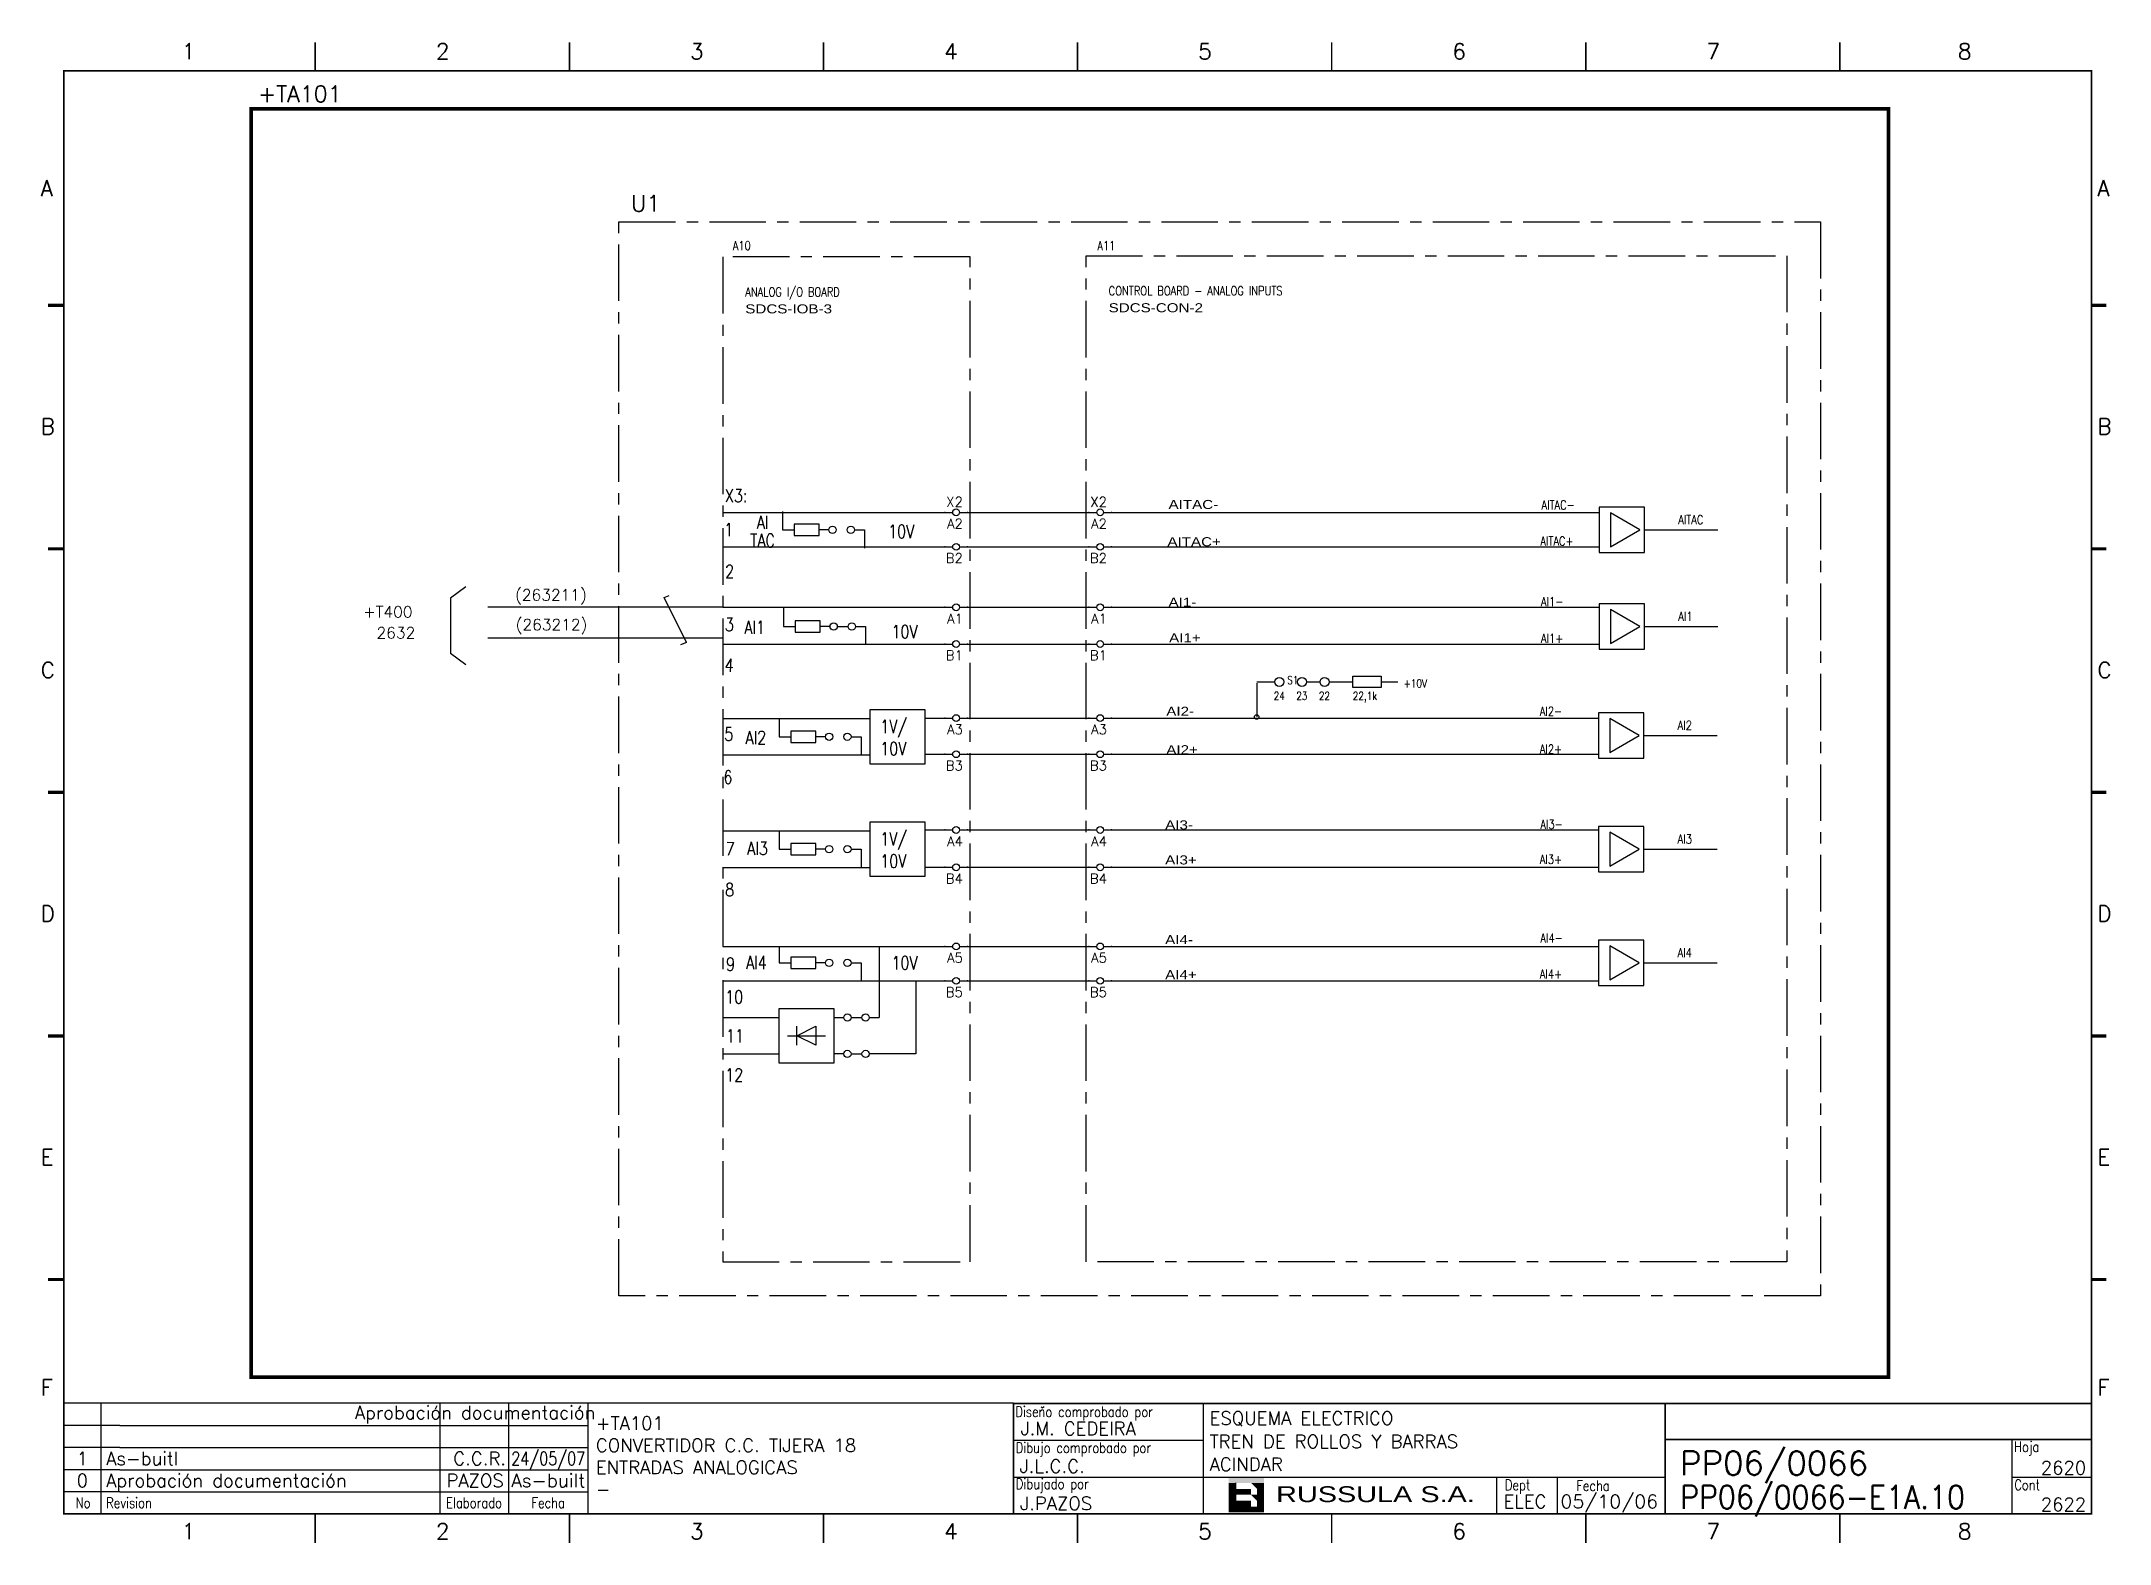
# Model space of a CAD drawing. Extents: x 381 to 838, y 0 to 332.
import ezdxf
from ezdxf.enums import TextEntityAlignment as Align

# ---------------------------------------------------------------- set-up
doc = ezdxf.new("R2010")
doc.units = 0
doc.header["$LTSCALE"] = 10
doc.header["$MEASUREMENT"] = 0
doc.linetypes.add('CENTER', pattern=[2, 1.25, -0.25, 0.25, -0.25])
doc.linetypes.add('DASHDOT', pattern=[1, 0.5, -0.25, 0, -0.25])
doc.layers.get('0').update_dxf_attribs({"linetype": 'CONTINUOUS'})
for name, color, linetype in [('1', 7, 'CONTINUOUS'), ('10', 5, 'CONTINUOUS'), ('2', 7, 'CONTINUOUS'), ('25', 3, 'CONTINUOUS'), ('25PK', 4, 'CENTER'), ('35', 2, 'CONTINUOUS'), ('8', 1, 'CONTINUOUS'), ('9', 6, 'CONTINUOUS'), ('DIBUJO', 7, 'CONTINUOUS'), ('NODE', 7, 'CONTINUOUS')]:
    doc.layers.add(name, color=color, linetype=linetype)
doc.styles.add('ABBSTYLE', font='ROMANS.SHX', dxfattribs={"width": 0.8})
doc.styles.add('HELV', font='HELV.SHX')
doc.styles.add('HELVETICA', font='HELV.SHX')
doc.styles.add('LABEL', font='SIMPLEX', dxfattribs={"width": 0.8, "height": 4})
doc.styles.add('ROMANS', font='ROMANS.SHX')
doc.styles.get("Standard").update_dxf_attribs({"font": 'simplex'})

# ---------------------------------------------------------------- blocks, each defined once
blk = doc.blocks.new('NOD', base_point=(237.5, 170))
at = {"layer": 'NODE'}
blk.add_point((237.5, 170), dxfattribs=at)
blk = doc.blocks.new('$$PLR12C')
for p, q in [((-2.5, 0), (-0.75, 0)), ((0.75, 0), (2.5, 0))]:
    blk.add_line(p, q)
at = {"layer": '2'}
blk.add_circle((0, 0), 0.75, dxfattribs=at)
for p in [(-2.5, 0), (2.5, 0)]:
    blk.add_blockref('NOD', p, dxfattribs=at)
at = {"layer": '8'}
blk.add_attdef('*A', text='', height=2.15, dxfattribs=at).set_placement((1.5, -3.575), align=Align.RIGHT)
at = {"layer": '9'}
blk.add_attdef('ID', text='', height=2.15, dxfattribs=at).set_placement((1.5, 1.25), align=Align.RIGHT)
blk = doc.blocks.new('AMP')
at = {"layer": '35'}
for p, q in [((0, 5), (0, -5)), ((10, 5), (0, 5)), ((10, -5), (10, 5)), ((0, -5), (10, -5))]:
    blk.add_line(p, q, dxfattribs=at)
blk.add_lwpolyline([(7.5, -3.75), (7.5, 3.75), (1, 0)], close=True, dxfattribs=at)
blk = doc.blocks.new('newcajec')
at = {"layer": '1'}
for p, q in [((179.4, 20.85), (0.13, 20.85)), ((7, 20.85), (7, 0)), ((71, 20.85), (71, 0)), ((84, 20.85), (84, 0.09)), ((99, 20.85), (99, 0)), ((184.64, 20.18), (184.81, 20.01)), ((184.81, 20.01), (185.18, 20.25)), ((215.2, 20.8), (215.2, 0)), ((10.6, 16.64), (0, 16.64)), ((10.6, 16.64), (99, 16.64)), ((10.6, 12.48), (0, 12.48)), ((10.6, 12.48), (99, 12.48)), ((179.4, 13.87), (215.2, 13.87)), ((368, 14.06), (368, 0)), ((10.6, 8.32), (0, 8.32)), ((10.6, 8.32), (99, 8.32)), ((10.6, 4.16), (0, 4.16)), ((10.6, 4.16), (99, 4.16)), ((179.4, 6.93), (267.63, 6.93)), ((267.63, 6.93), (302.5, 6.93)), ((270.63, 6.91), (270.63, 0)), ((282.07, 6.93), (282.07, 0)), ((368, 6.93), (383, 6.93))]:
    blk.add_line(p, q, dxfattribs=at)
for points in [[(47.5, 272.5, 0.3, 0.3, 0), (47.5, 277.91, 0.3, 0.3, 0)], [(95.5, 272.5, 0.3, 0.3, 0), (95.5, 277.91, 0.3, 0.3, 0)], [(143.5, 272.5, 0.3, 0.3, 0), (143.5, 277.91, 0.3, 0.3, 0)], [(191.5, 272.5, 0.3, 0.3, 0), (191.5, 277.91, 0.3, 0.3, 0)], [(239.5, 272.5, 0.3, 0.3, 0), (239.5, 277.91, 0.3, 0.3, 0)], [(287.5, 272.5, 0.3, 0.3, 0), (287.5, 277.91, 0.3, 0.3, 0)], [(335.5, 272.5, 0.3, 0.3, 0), (335.5, 277.91, 0.3, 0.3, 0)], [(-2.99, 228.23, 0.6, 0.6, 0), (-0.18, 228.23, 0.6, 0.6, 0)], [(383.01, 228.23, 0.6, 0.6, 0), (385.82, 228.23, 0.6, 0.6, 0)], [(-2.99, 182.23, 0.6, 0.6, 0), (-0.18, 182.23, 0.6, 0.6, 0)], [(383.01, 182.23, 0.6, 0.6, 0), (385.82, 182.23, 0.6, 0.6, 0)], [(-2.99, 136.23, 0.6, 0.6, 0), (-0.18, 136.23, 0.6, 0.6, 0)], [(383.01, 136.23, 0.6, 0.6, 0), (385.82, 136.23, 0.6, 0.6, 0)], [(-2.99, 90.23, 0.6, 0.6, 0), (-0.18, 90.23, 0.6, 0.6, 0)], [(383.01, 90.23, 0.6, 0.6, 0), (385.82, 90.23, 0.6, 0.6, 0)], [(-2.99, 44.23, 0.6, 0.6, 0), (-0.18, 44.23, 0.6, 0.6, 0)], [(383.01, 44.23, 0.6, 0.6, 0), (385.82, 44.23, 0.6, 0.6, 0)], [(383, 20.8, 0.3, 0.3, 0), (179.4, 20.8, 0.3, 0.3, 0), (179.4, 0, 0.3, 0.3, 0)], [(302.5, 20.8, 0.3, 0.3, 0), (302.5, 0, 0.3, 0.3, 0)], [(302.5, 14, 0.3, 0.3, 0), (383, 14, 0.3, 0.3, 0)], [(47.5, -5.5, 0.3, 0.3, 0), (47.5, -0.09, 0.3, 0.3, 0)], [(95.5, -5.5, 0.3, 0.3, 0), (95.5, -0.09, 0.3, 0.3, 0)], [(143.5, -5.5, 0.3, 0.3, 0), (143.5, -0.09, 0.3, 0.3, 0)], [(191.5, -5.5, 0.3, 0.3, 0), (191.5, -0.09, 0.3, 0.3, 0)], [(239.5, -5.5, 0.3, 0.3, 0), (239.5, -0.09, 0.3, 0.3, 0)], [(287.5, -5.5, 0.3, 0.3, 0), (287.5, -0.09, 0.3, 0.3, 0)], [(335.5, -5.5, 0.3, 0.3, 0), (335.5, -0.09, 0.3, 0.3, 0)]]:
    blk.add_lwpolyline(points, format="xyseb", dxfattribs=at)
at = {"layer": '1', "const_width": 0.3}
blk.add_lwpolyline([(0, 0), (0, 272.5), (383, 272.5), (383, 0)], close=True, dxfattribs=at)
at = {"layer": '2', "color": 14}
for p, q in [((221.42, 4.69), (221.42, 5.81)), ((221.42, 2.47), (221.42, 3.58))]:
    blk.add_line(p, q, dxfattribs=at)
for points in [[(220.05, 5.81), (220.05, 6.92), (226.74, 5.81), (226.74, 6.92)], [(221.42, 2.47), (220.05, 2.47), (221.42, 5.81), (220.05, 5.81)], [(221.42, 4.69), (224.25, 4.69), (221.42, 3.58), (224.25, 3.58)], [(224.25, 5.81), (225.37, 5.81), (225.37, 4.69)], [(225.37, 5.81), (226.74, 5.81), (225.37, 1.35), (226.74, 1.35)], [(224.25, 0.24), (224.25, 2.47), (220.05, 0.24), (220.05, 2.47)], [(224.25, 3.58), (225.37, 3.58), (225.37, 2.47)], [(226.74, 1.35), (226.74, 0.24), (224.25, 1.35), (224.25, 0.24)]]:
    blk.add_solid(points, dxfattribs=at)
at = {"layer": '1', "style": 'ROMANS'}
for s, p in [('1', (22.29, 274.68)), ('2', (70.29, 274.68)), ('3', (118.29, 274.68)), ('4', (166.29, 274.68)), ('5', (214.29, 274.68)), ('6', (262.29, 274.68)), ('7', (310.29, 274.68)), ('8', (357.79, 274.68)), ('A', (-4.37, 248.84)), ('A', (384.13, 248.84)), ('B', (-4.37, 203.84)), ('B', (384.13, 203.84)), ('C', (-4.37, 157.84)), ('C', (384.13, 157.84)), ('D', (-4.37, 111.84)), ('D', (384.13, 111.84)), ('E', (-4.37, 65.84)), ('E', (384.13, 65.84)), ('F', (-4.37, 22.34)), ('F', (384.13, 22.34)), ('1', (22.29, -4.82)), ('2', (70.29, -4.82)), ('3', (118.29, -4.82)), ('4', (166.29, -4.82)), ('5', (214.29, -4.82)), ('6', (262.29, -4.82)), ('7', (310.29, -4.82)), ('8', (357.79, -4.82))]:
    blk.add_text(s, height=3, dxfattribs=at).set_placement(p)
at = {"layer": '1', "style": 'LABEL', "width": 0.8}
for s, p in [('Diseno comprobado por', (179.73, 18.27)), ('Dibujo comprobado por', (179.81, 11.47)), ('Hoja', (368.38, 11.66)), ('Dibujado por', (179.83, 4.64)), ('Fecha', (285.71, 4.3)), ('Cont', (368.43, 4.46)), ('No', (2.23, 1.05)), ('Revision', (8, 1.05))]:
    blk.add_text(s, height=2, dxfattribs=at).set_placement(p)
for s, p in [('Dept', (274.61, 4.44)), ('Elaborado', (77.5, 1.05)), ('Fecha', (91.5, 1.05))]:
    blk.add_text(s, height=2, dxfattribs=at).set_placement(p, align=Align.CENTER)
at = {"layer": '10', "style": 'ROMANS'}
for tag, p in [('REV41', (3.5, 18.74)), ('REV43', (77.7, 18.74)), ('REV31', (3.5, 14.58)), ('REV33', (77.7, 14.58)), ('REV21', (3.5, 10.42)), ('REV23', (77.7, 10.42)), ('REV11', (3.5, 6.27)), ('REV13', (77.7, 6.27))]:
    blk.add_attdef(tag, text='', height=2.5, dxfattribs=at).set_placement(p, align=Align.MIDDLE)
for tag, p, height in [('REV42', (8, 17.49), 2.5), ('REV32', (8, 13.33), 2.5), ('SHEETNAME1', (100.5, 15.83), 2.5), ('DESIGNCHECK', (180.74, 14.83), 2.5), ('DOCUMENTTYPE', (216.43, 16.8), 2.5), ('NOTA', (305.32, 15.8), 3), ('SHEETNAME2', (100.5, 11.67), 2.5), ('OBJECT', (216.43, 12.4), 2.5), ('ORDER', (305.32, 7.3), 4.5), ('REV22', (8, 9.17), 2.5), ('SHEETNAME3', (100.5, 7.51), 2.5), ('DRAWINGCHECK', (180.53, 7.71), 2.5), ('CUSTOMER', (216.43, 8.08), 2.5), ('REV12', (8, 5.01), 2.5), ('SHEETNAME4', (100.5, 3.35), 2.5), ('DOCUMENT_ID', (305.32, 0.93), 4.4), ('USER', (180.63, 0.71), 2.5), ('DEPARTMENT', (271.93, 1.05), 2.5)]:
    blk.add_attdef(tag, p, '', height=height, dxfattribs=at)
for tag, width, p, p2 in [('REV44', 1.221199, (84.53, 17.49), (98.48, 17.49)), ('REV34', 1.221199, (84.53, 13.33), (98.48, 13.33)), ('REV24', 1.221199, (84.53, 9.17), (98.48, 9.17)), ('REV14', 1.221199, (84.53, 5.01), (98.48, 5.01)), ('CREATED2', 7.039915, (282.71, 1.05), (301.14, 1.05))]:
    blk.add_attdef(tag, text='', height=2.5, dxfattribs=dict(at, width=width)).set_placement(p, p2, align=Align.FIT)
for tag, p in [('SHEET', (382, 7.43)), ('NEXTSHEET', (382, 0.5))]:
    blk.add_attdef(tag, text='', height=2.5, dxfattribs=at).set_placement(p, align=Align.RIGHT)
at = {"layer": 'DIBUJO', "color": 14, "style": 'HELVETICA', "width": 1.3}
blk.add_text('RUSSULA S.A.', height=3, dxfattribs=at).set_placement((229, 2.19))

msp = doc.modelspace()

# ---------------------------------------------------------------- linework, layer by layer
for p, q in [((474.5, 211.31), (471.11, 208.79)), ((471.11, 208.79), (471.11, 196.57)), ((531.35, 206.79), (479.38, 206.79)), ((518.39, 208.97), (519.54, 209.43)), ((523.33, 199), (518.39, 208.97)), ((531.35, 199.97), (479.38, 199.97)), ((523.33, 199), (522, 198.5)), ((474.5, 194.04), (471.11, 196.57))]:
    msp.add_line(p, q)
at = {"layer": '2', "color": 4, "linetype": 'CENTER'}
for p, q in [((531.35, 284.29), (531.35, 62.04)), ((586.1, 284.29), (531.35, 284.29)), ((586.1, 62.04), (586.1, 284.29)), ((531.35, 62.04), (586.1, 62.04))]:
    msp.add_line(p, q, dxfattribs=at)
at = {"layer": '2', "color": 3}
for p, q in [((531.35, 227.79), (581.73, 227.79)), ((531.35, 220.17), (580.98, 220.17)), ((531.35, 206.79), (581.35, 206.79)), ((531.35, 198.67), (581.23, 198.67)), ((576.1, 182.29), (581.1, 182.29)), ((576.1, 174.29), (581.73, 174.29)), ((576.1, 157.54), (580.73, 157.54)), ((576.1, 149.29), (581.73, 149.29)), ((531.35, 131.79), (581.1, 131.79)), ((543.85, 131.79), (543.85, 128.17)), ((565.98, 131.79), (565.98, 116.04)), ((531.35, 124.17), (581.6, 124.17))]:
    msp.add_line(p, q, dxfattribs=at)
at = {"layer": '2', "color": 7}
for p, q in [((585.48, 227.79), (612.35, 227.79)), ((616.35, 227.79), (725.23, 227.79)), ((585.48, 220.17), (612.35, 220.17)), ((617.23, 220.17), (725.23, 220.17)), ((585.48, 206.79), (612.35, 206.79)), ((616.73, 206.79), (725.23, 206.79)), ((585.48, 198.67), (612.35, 198.67)), ((616.35, 198.67), (725.35, 198.67)), ((585.48, 182.29), (612.35, 182.29)), ((616.48, 182.29), (725.1, 182.29)), ((585.48, 174.29), (612.35, 174.29)), ((616.85, 174.29), (725.1, 174.29)), ((585.48, 157.54), (612.35, 157.54)), ((615.98, 157.54), (725.1, 157.54)), ((585.48, 149.29), (612.35, 149.29)), ((615.73, 149.29), (725.1, 149.29)), ((585.48, 131.79), (612.35, 131.79)), ((615.98, 131.79), (725.1, 131.79)), ((585.48, 124.17), (612.35, 124.17)), ((616.85, 124.17), (725.1, 124.17))]:
    msp.add_line(p, q, dxfattribs=at)
at = {"layer": '2', "color": 3, "linetype": 'DASHDOT'}
msp.add_lwpolyline([(427.06, 317.04, 0.84, 0.84, 0), (789.23, 317.04, 0.84, 0.84, 0), (789.23, 36.54, 0.84, 0.84, 0), (427.06, 36.54, 0.84, 0.84, 0), (427.06, 317.04, 0.84, 0.84, 0)], format="xyseb", dxfattribs=at)
at = {"layer": '25'}
for p, q in [((544.56, 227.96), (544.56, 223.93)), ((547.15, 225.19), (547.15, 222.67)), ((552.7, 225.19), (547.15, 225.19)), ((552.7, 222.67), (552.7, 225.19)), ((544.56, 223.93), (547.08, 223.93)), ((547.15, 222.67), (552.7, 222.67)), ((554.84, 223.93), (552.7, 223.93)), ((560.49, 223.93), (562.71, 223.93)), ((562.71, 223.93), (562.71, 219.9)), ((544.81, 206.58), (544.81, 202.55)), ((544.81, 202.55), (547.33, 202.55)), ((552.95, 203.81), (547.4, 203.81)), ((547.4, 203.81), (547.4, 201.29)), ((552.95, 201.29), (552.95, 203.81)), ((555.09, 202.55), (552.95, 202.55)), ((556.71, 202.55), (559.12, 202.55)), ((560.74, 202.55), (562.96, 202.55)), ((562.96, 202.55), (562.96, 198.52)), ((547.4, 201.29), (552.95, 201.29)), ((563.97, 172.13), (563.97, 184.22)), ((563.97, 184.22), (576.07, 184.22)), ((576.07, 184.22), (576.07, 172.13)), ((531.35, 182.21), (563.97, 182.21)), ((543.81, 182.21), (543.81, 178.17)), ((546.4, 179.43), (546.4, 176.91)), ((551.95, 179.43), (546.4, 179.43)), ((551.95, 176.91), (551.95, 179.43)), ((531.35, 174.14), (563.97, 174.14)), ((543.81, 178.17), (546.33, 178.17)), ((546.4, 176.91), (551.95, 176.91)), ((554.09, 178.17), (551.95, 178.17)), ((559.74, 178.17), (561.96, 178.17)), ((561.96, 178.17), (561.96, 174.14)), ((576.07, 172.13), (563.97, 172.13)), ((531.35, 157.33), (563.97, 157.33)), ((543.81, 157.33), (543.81, 153.3)), ((563.97, 147.25), (563.97, 159.34)), ((563.97, 159.34), (576.07, 159.34)), ((576.07, 159.34), (576.07, 147.25)), ((543.81, 153.3), (546.33, 153.3)), ((546.4, 154.56), (546.4, 152.04)), ((551.95, 154.56), (546.4, 154.56)), ((546.4, 152.04), (551.95, 152.04)), ((551.95, 152.04), (551.95, 154.56)), ((554.09, 153.3), (551.95, 153.3)), ((559.74, 153.3), (561.96, 153.3)), ((561.96, 153.3), (561.96, 149.26)), ((531.35, 149.26), (563.97, 149.26)), ((576.07, 147.25), (563.97, 147.25)), ((551.95, 129.43), (546.4, 129.43)), ((551.95, 126.91), (551.95, 129.43)), ((554.09, 128.17), (551.95, 128.17)), ((559.74, 128.17), (561.96, 128.17)), ((561.96, 128.17), (561.96, 124.14)), ((546.4, 126.91), (551.95, 126.91)), ((574.05, 124.14), (574.05, 108.01)), ((531.35, 116.07), (543.81, 116.07)), ((543.81, 105.99), (543.81, 118.09)), ((543.81, 118.09), (555.91, 118.09)), ((555.91, 118.09), (555.91, 105.99)), ((555.91, 116.07), (558.12, 116.07)), ((559.77, 116.07), (562.16, 116.07)), ((563.77, 116.07), (565.99, 116.07)), ((545.66, 112.04), (554.06, 112.04)), ((547.76, 112.04), (551.96, 114.14)), ((547.76, 109.94), (547.76, 114.14)), ((551.96, 109.94), (547.76, 112.04)), ((551.96, 114.14), (551.96, 109.94)), ((531.35, 108.01), (543.81, 108.01)), ((555.91, 105.99), (543.81, 105.99)), ((558.12, 108.01), (555.91, 108.01)), ((559.77, 108.01), (562.16, 108.01)), ((574.05, 108.01), (563.77, 108.01))]:
    msp.add_line(p, q, dxfattribs=at)
at = {"layer": '25', "color": 3}
for p, q in [((543.81, 128.17), (546.33, 128.17)), ((546.4, 129.43), (546.4, 126.91))]:
    msp.add_line(p, q, dxfattribs=at)
at = {"layer": '25'}
for centre in [(555.65, 223.93), (559.68, 223.93), (555.9, 202.55), (559.93, 202.55), (554.9, 178.17), (558.93, 178.17), (554.9, 153.3), (558.93, 153.3), (554.9, 128.17), (558.93, 128.17), (558.93, 116.07), (562.96, 116.07), (558.93, 108.01), (562.96, 108.01)]:
    msp.add_circle(centre, 0.806, dxfattribs=at)
at = {"layer": '25PK'}
for p, q in [((508.41, 292.04), (774.23, 292.04)), ((508.41, 54.54), (508.41, 292.04)), ((774.23, 292.04), (774.23, 54.54)), ((611.73, 62.04), (611.73, 284.54)), ((611.73, 284.54), (766.73, 284.54)), ((766.73, 284.54), (766.73, 62.04)), ((766.73, 62.04), (611.73, 62.04)), ((774.23, 54.54), (508.41, 54.54))]:
    msp.add_line(p, q, dxfattribs=at)
at = {"layer": '35', "color": 7}
for p, q in [((735.23, 223.92), (751.48, 223.92)), ((735.23, 202.54), (751.48, 202.54)), ((649.48, 190.29), (653.41, 190.29)), ((649.48, 190.04), (649.48, 182.54)), ((660.48, 190.29), (663.45, 190.29)), ((665.48, 190.29), (670.74, 190.29)), ((670.73, 191.54), (676.98, 191.54)), ((670.73, 189.04), (670.73, 191.54)), ((676.98, 189.04), (670.73, 189.04)), ((676.98, 191.54), (676.98, 189.04)), ((676.98, 190.29), (680.73, 190.29)), ((735.1, 178.42), (751.35, 178.42)), ((735.1, 153.29), (751.35, 153.29)), ((735.1, 128.17), (751.35, 128.17))]:
    msp.add_line(p, q, dxfattribs=at)
for centre, radius in [((654.48, 190.29), 1), ((659.48, 190.29), 1), ((664.48, 190.29), 1), ((649.48, 182.54), 0.5)]:
    msp.add_circle(centre, radius, dxfattribs=at)

# ---------------------------------------------------------------- block references
at = {"layer": '2', "color": 7}
ref = msp.add_blockref('newcajec', (385.6, 6.32), dxfattribs=dict(at, xscale=1.171056561501479, yscale=1.171056561501512, zscale=1.171056561501519))
ref.add_attrib('REV24', '24/05/07', dxfattribs={"layer": '10', "height": 2.928, "style": 'ROMANS', "width": 0.728168}).set_placement((484.59, 17.07), (500.93, 17.07), align=Align.FIT)
ref.add_attrib('SHEETNAME3', 'ENTRADAS ANALOGICAS', (503.29, 15.11), dxfattribs={"layer": '10', "height": 2.9276, "style": 'ROMANS'})
ref.add_attrib('SHEETNAME2', 'CONVERTIDOR C.C. TIJERA 18', (503.29, 19.98), dxfattribs={"layer": '10', "height": 2.9276, "style": 'ROMANS'})
ref.add_attrib('SHEETNAME1', '+TA101', (503.29, 24.86), dxfattribs={"layer": '10', "height": 2.928, "style": 'ROMANS'})
ref.add_attrib('USER', 'J.PAZOS', (597.14, 7.15), dxfattribs={"layer": '10', "height": 2.928, "style": 'ROMANS'})
ref.add_attrib('DRAWINGCHECK', 'J.L.C.C.', (597.02, 15.36), dxfattribs={"layer": '10', "height": 2.928, "style": 'ROMANS'})
ref.add_attrib('DESIGNCHECK', 'J.M. CEDEIRA', (597.26, 23.69), dxfattribs={"layer": '10', "height": 2.9276, "style": 'ROMANS'})
ref.add_attrib('REV22', 'As-buitl', (394.97, 17.07), dxfattribs={"layer": '10', "height": 2.928, "style": 'ROMANS'})
ref.add_attrib('REV12', 'Aprobación documentación', (394.97, 12.2), dxfattribs={"layer": '10', "height": 2.9276, "style": 'ROMANS'})
ref.add_attrib('REV21', '1', dxfattribs={"layer": '10', "height": 2.93, "style": 'ROMANS'}).set_placement((389.7, 18.53), align=Align.MIDDLE)
ref.add_attrib('REV11', '0', dxfattribs={"layer": '10', "height": 2.93, "style": 'ROMANS'}).set_placement((389.7, 13.66), align=Align.MIDDLE)
ref.add_attrib('SHEETNAME4', '-', (503.29, 10.24), dxfattribs={"layer": '10', "height": 2.93, "style": 'ROMANS'})
ref.add_attrib('REV14', 'As-built', dxfattribs={"layer": '10', "height": 2.928, "style": 'ROMANS', "width": 0.937881}).set_placement((484.59, 12.2), (500.93, 12.2), align=Align.FIT)
ref.add_attrib('REV43', 'Aprobación documentación', dxfattribs={"layer": '10', "height": 2.9276, "style": 'ROMANS'}).set_placement((476.59, 28.27), align=Align.MIDDLE)
ref.add_attrib('REV23', ' C.C.R.', dxfattribs={"layer": '10', "height": 2.928, "style": 'ROMANS'}).set_placement((476.59, 18.53), align=Align.MIDDLE)
ref.add_attrib('REV13', 'PAZOS', dxfattribs={"layer": '10', "height": 2.928, "style": 'ROMANS'}).set_placement((476.59, 13.66), align=Align.MIDDLE)
ref.add_attrib('DOCUMENT_ID', 'PP06/0066-E1A.10', (743.16, 7.42), dxfattribs={"layer": '10', "height": 5.1526, "style": 'ROMANS', "width": 0.9})
ref.add_attrib('ORDER', 'PP06/0066', (743.16, 14.87), dxfattribs={"layer": '10', "height": 5.27, "style": 'ROMANS'})
ref.add_attrib('CUSTOMER', 'ACINDAR', (639.06, 15.79), dxfattribs={"layer": '10', "height": 2.928, "style": 'ROMANS'})
ref.add_attrib('OBJECT', 'TREN DE ROLLOS Y BARRAS', (639.06, 20.85), dxfattribs={"layer": '10', "height": 2.9276, "style": 'ROMANS'})
ref.add_attrib('DOCUMENTTYPE', 'ESQUEMA ELECTRICO', (639.06, 26), dxfattribs={"layer": '10', "height": 2.9276, "style": 'ROMANS'})
ref.add_attrib('CREATED2', '05/10/06', dxfattribs={"layer": '10', "height": 2.928, "style": 'ROMANS', "width": 0.961976}).set_placement((716.67, 7.55), (738.26, 7.55), align=Align.FIT)
ref.add_attrib('DEPARTMENT', 'ELEC', (704.05, 7.55), dxfattribs={"layer": '10', "height": 2.928, "style": 'ROMANS'})
ref.add_attrib('NEXTSHEET', '2622', dxfattribs={"layer": '10', "height": 2.928, "style": 'ROMANS'}).set_placement((832.95, 6.91), align=Align.RIGHT)
ref.add_attrib('SHEET', '2620', dxfattribs={"layer": '10', "height": 2.928, "style": 'ROMANS'}).set_placement((832.95, 15.03), align=Align.RIGHT)
for p, values in [((582.98, 227.79), {'ID': 'X2', '*A': 'A2'}), ((614.85, 227.79), {'ID': 'X2', '*A': 'A2'}), ((582.98, 220.17), {'*A': 'B2'}), ((614.85, 220.17), {'*A': 'B2'}), ((582.98, 206.79), {'*A': 'A1'}), ((614.85, 206.79), {'*A': 'A1'}), ((582.98, 198.67), {'*A': 'B1'}), ((614.85, 198.67), {'*A': 'B1'}), ((582.98, 182.29), {'*A': 'A3'}), ((614.85, 182.29), {'*A': 'A3'}), ((582.98, 174.29), {'*A': 'B3'}), ((614.85, 174.29), {'*A': 'B3'}), ((582.98, 157.54), {'*A': 'A4'}), ((614.85, 157.54), {'*A': 'A4'}), ((582.98, 149.29), {'*A': 'B4'}), ((614.85, 149.29), {'*A': 'B4'}), ((582.98, 131.79), {'*A': 'A5'}), ((614.85, 131.79), {'*A': 'A5'}), ((582.98, 124.17), {'*A': 'B5'}), ((614.85, 124.17), {'*A': 'B5'})]:
    msp.add_blockref('$$PLR12C', p, dxfattribs=at).add_auto_attribs(values)
at = {"layer": '35', "color": 7, "rotation": 180}
for p in [(735.23, 223.92), (735.23, 202.54), (735.1, 178.42), (735.1, 153.29), (735.1, 128.17)]:
    msp.add_blockref('AMP', p, dxfattribs=at)

# ---------------------------------------------------------------- texts
at = {"layer": '2', "color": 6}
for s, height, p in [('+TA101', 3.6, (428.56, 318.54)), ('U1', 3.6, (511.09, 294.33)), ('(263211)', 2.5, (485.43, 208.27)), ('+T400', 2.5, (451.82, 204.53)), ('(263212)', 2.5, (485.56, 201.7))]:
    msp.add_text(s, height=height, dxfattribs=at).set_placement(p)
at = {"layer": '2', "color": 1}
msp.add_text('2632', height=2.5, dxfattribs=at).set_placement((454.78, 199.89))
at = {"layer": '25'}
for s, height, style, width, p in [('A10', 2, 'ABBSTYLE', 0.8, (533.6, 285.79)), ('A11', 2, 'ABBSTYLE', 0.8, (614.23, 285.79)), ('ANALOG I/O BOARD', 2, 'ABBSTYLE', 0.8, (536.35, 275.54)), ('CONTROL BOARD - ANALOG INPUTS', 2, 'ABBSTYLE', 0.8, (616.73, 275.79)), ('SDCS-IOB-3', 2, 'HELV', 1.2, (536.35, 271.79)), ('SDCS-CON-2', 2, 'HELV', 1.2, (616.73, 272.04)), ('AITAC-', 2, 'HELV', 1.2, (629.98, 228.53)), ('AITAC-', 2, 'ABBSTYLE', 0.8, (712.48, 228.42)), ('1', 2.9, 'ROMANS', 0.8, (531.7, 222.53)), ('10V', 2.903, 'ROMANS', 0.8, (567.93, 222.09)), ('AITAC', 2, 'ABBSTYLE', 0.8, (742.73, 225.17)), ('AITAC+', 2, 'HELV', 1.2, (629.73, 220.29)), ('AITAC+', 2, 'ABBSTYLE', 0.8, (712.23, 220.42)), ('2', 2.9, 'ROMANS', 0.8, (531.89, 213.28)), ('AI1-', 2, 'HELV', 1.2, (629.98, 206.92)), ('AI1-', 2, 'ABBSTYLE', 0.8, (712.35, 207.04)), ('3', 2.9, 'ROMANS', 0.8, (531.83, 201.53)), ('10V', 2.903, 'ROMANS', 0.8, (568.68, 199.96)), ('AI1', 2, 'ABBSTYLE', 0.8, (742.73, 203.79)), ('AI1+', 2, 'HELV', 1.2, (630.1, 199.04)), ('AI1+', 2, 'ABBSTYLE', 0.8, (712.35, 198.92)), ('24', 1.8, 'ABBSTYLE', 0.8, (653.23, 186.29)), ('S1', 1.8, 'ABBSTYLE', 0.8, (656.23, 189.79)), ('23', 1.8, 'ABBSTYLE', 0.8, (658.23, 186.29)), ('22', 1.8, 'ABBSTYLE', 0.8, (663.23, 186.29)), ('22,1k', 1.8, 'ABBSTYLE', 0.8, (670.73, 186.29)), ('+10V', 1.8, 'ABBSTYLE', 0.8, (681.98, 189.04)), ('AI2-', 2, 'HELV', 1.2, (629.48, 182.79)), ('AI2-', 2, 'ABBSTYLE', 0.8, (712.1, 182.79)), ('5', 2.9, 'ROMANS', 0.8, (531.71, 177.28)), ('1V/', 2.903, 'ROMANS', 0.8, (566.2, 178.97)), ('AI2', 2, 'ABBSTYLE', 0.8, (742.6, 179.67)), ('10V', 2.903, 'ROMANS', 0.8, (566.2, 174.08)), ('AI2+', 2, 'HELV', 1.2, (629.48, 174.29)), ('AI2+', 2, 'ABBSTYLE', 0.8, (712.1, 174.42)), ('6', 2.9, 'ROMANS', 0.8, (531.52, 167.78)), ('1V/', 2.903, 'ROMANS', 0.8, (566.2, 154.09)), ('AI3-', 2, 'HELV', 1.2, (629.23, 157.67)), ('AI3-', 2, 'ABBSTYLE', 0.8, (712.23, 157.79)), ('AI3', 2, 'ABBSTYLE', 0.8, (742.6, 154.54)), ('10V', 2.903, 'ROMANS', 0.8, (566.2, 149.21)), ('AI3+', 2, 'HELV', 1.2, (629.23, 149.92)), ('AI3+', 2, 'ABBSTYLE', 0.8, (712.1, 150.04)), ('8', 2.9, 'ROMANS', 0.8, (531.9, 142.9)), ('AI4-', 2, 'HELV', 1.2, (629.23, 132.29)), ('AI4-', 2, 'ABBSTYLE', 0.8, (712.23, 132.67)), ('9', 2.9, 'ROMANS', 0.8, (532.09, 126.4)), ('10V', 2.903, 'ROMANS', 0.8, (568.68, 126.71)), ('AI4', 2, 'ABBSTYLE', 0.8, (742.6, 129.42)), ('AI4+', 2, 'HELV', 1.2, (629.23, 124.54)), ('AI4+', 2, 'ABBSTYLE', 0.8, (712.1, 124.67)), ('10', 2.903, 'ROMANS', 0.8, (531.9, 119.15)), ('11', 2.903, 'ROMANS', 0.8, (532.09, 110.53)), ('12', 2.903, 'ROMANS', 0.8, (531.91, 101.9))]:
    msp.add_text(s, height=height, dxfattribs=dict(at, style=style, width=width)).set_placement(p)
at = {"layer": '25', "style": 'ROMANS', "width": 0.8}
msp.add_text('X3:', height=2.903, dxfattribs=at).set_placement((536.81, 230.03), align=Align.RIGHT)
for s, p in [('AI', (540.17, 224.15)), ('TAC', (540.17, 220.12)), ('AI1', (538.42, 200.89)), ('AI2', (538.68, 176.52)), ('AI3', (539.05, 152.02)), ('AI4', (538.81, 126.77))]:
    msp.add_text(s, height=2.903, dxfattribs=at).set_placement(p, align=Align.CENTER)
for s, rotation, p in [('4', 356.9335, (531.73, 192.59)), ('7', 356.8202, (531.86, 151.95))]:
    msp.add_text(s, height=2.9, rotation=rotation, dxfattribs=at).set_placement(p)

doc.saveas('drawing.dxf')
